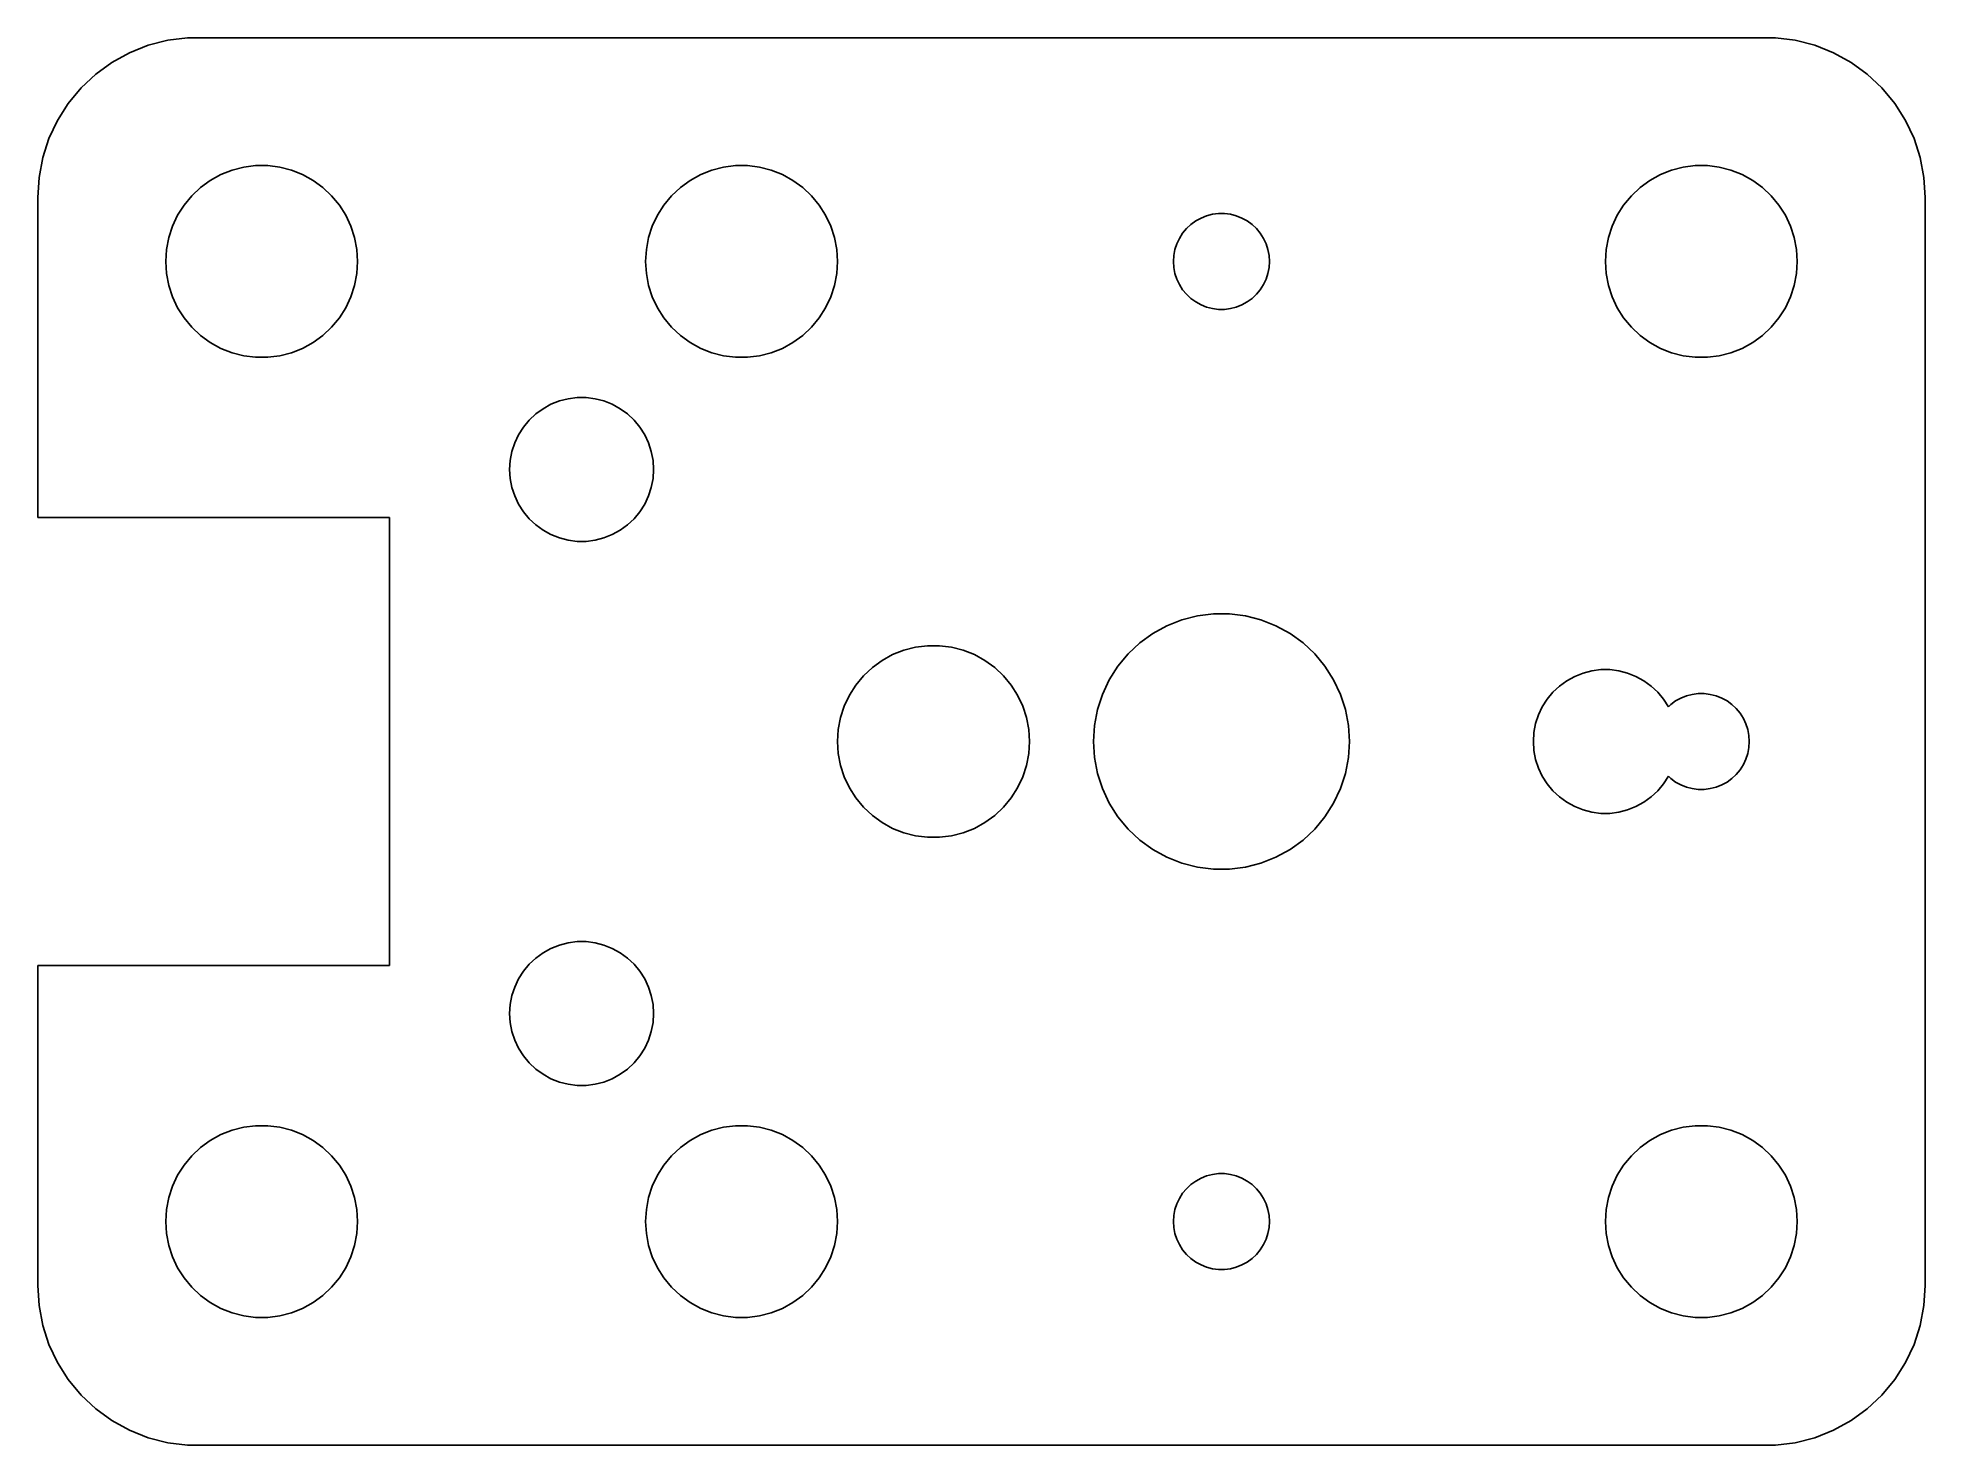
# Model space of a CAD drawing. Header units: metres. Extents: x -37 to 22, y -22 to 22.
import ezdxf

# ---------------------------------------------------------------- set-up
doc = ezdxf.new("R2010")
doc.units = ezdxf.units.M

msp = doc.modelspace()

# ---------------------------------------------------------------- linework, layer by layer
for p, q in [((-32.9369, 21.9114), (-33.5451, 21.7553)), ((-32.3139, 21.9901), (-32.9369, 21.9114)), ((17.3139, 21.9901), (-32.3139, 21.9901)), ((17.9369, 21.9114), (17.3139, 21.9901)), ((18.5451, 21.7553), (17.9369, 21.9114)), ((-34.1289, 21.5241), (-34.6791, 21.2216)), ((-33.5451, 21.7553), (-34.1289, 21.5241)), ((19.1289, 21.5241), (18.5451, 21.7553)), ((19.6791, 21.2216), (19.1289, 21.5241)), ((-35.1871, 20.8526), (-35.6448, 20.4227)), ((-34.6791, 21.2216), (-35.1871, 20.8526)), ((20.1871, 20.8526), (19.6791, 21.2216)), ((20.6448, 20.4227), (20.1871, 20.8526)), ((-35.6448, 20.4227), (-36.0451, 19.9389)), ((21.0451, 19.9389), (20.6448, 20.4227)), ((-36.0451, 19.9389), (-36.3815, 19.4088)), ((21.3815, 19.4088), (21.0451, 19.9389)), ((-36.3815, 19.4088), (-36.6489, 18.8406)), ((21.6489, 18.8406), (21.3815, 19.4088)), ((-36.6489, 18.8406), (-36.8429, 18.2434)), ((21.8429, 18.2434), (21.6489, 18.8406)), ((-36.8429, 18.2434), (-36.9606, 17.6267)), ((-31.6075, 17.533), (-31.2773, 17.7145)), ((-31.2773, 17.7145), (-30.927, 17.8532)), ((-30.927, 17.8532), (-30.5621, 17.9469)), ((-30.5621, 17.9469), (-30.1884, 17.9941)), ((-30.1884, 17.9941), (-29.8116, 17.9941)), ((-29.8116, 17.9941), (-29.4379, 17.9469)), ((-29.4379, 17.9469), (-29.0729, 17.8532)), ((-29.0729, 17.8532), (-28.7227, 17.7145)), ((-28.7227, 17.7145), (-28.3925, 17.533)), ((-16.6075, 17.533), (-16.2773, 17.7145)), ((-16.2773, 17.7145), (-15.927, 17.8532)), ((-15.927, 17.8532), (-15.5621, 17.9469)), ((-15.5621, 17.9469), (-15.1884, 17.9941)), ((-15.1884, 17.9941), (-14.8116, 17.9941)), ((-14.8116, 17.9941), (-14.4379, 17.9469)), ((-14.4379, 17.9469), (-14.0729, 17.8532)), ((-14.0729, 17.8532), (-13.7227, 17.7145)), ((-13.7227, 17.7145), (-13.3925, 17.533)), ((13.3925, 17.533), (13.7227, 17.7145)), ((13.7227, 17.7145), (14.0729, 17.8532)), ((14.0729, 17.8532), (14.4379, 17.9469)), ((14.4379, 17.9469), (14.8116, 17.9941)), ((14.8116, 17.9941), (15.1884, 17.9941)), ((15.1884, 17.9941), (15.5621, 17.9469)), ((15.5621, 17.9469), (15.927, 17.8532)), ((15.927, 17.8532), (16.2773, 17.7145)), ((16.2773, 17.7145), (16.6075, 17.533)), ((21.9606, 17.6267), (21.8429, 18.2434)), ((-36.9606, 17.6267), (-37, 17)), ((-32.1869, 17.0536), (-31.9123, 17.3115)), ((-31.9123, 17.3115), (-31.6075, 17.533)), ((-28.3925, 17.533), (-28.0877, 17.3115)), ((-28.0877, 17.3115), (-27.8131, 17.0536)), ((-17.1869, 17.0536), (-16.9123, 17.3115)), ((-16.9123, 17.3115), (-16.6075, 17.533)), ((-13.3925, 17.533), (-13.0877, 17.3115)), ((-13.0877, 17.3115), (-12.8131, 17.0536)), ((12.8131, 17.0536), (13.0877, 17.3115)), ((13.0877, 17.3115), (13.3925, 17.533)), ((16.6075, 17.533), (16.9123, 17.3115)), ((16.9123, 17.3115), (17.1869, 17.0536)), ((22, 17), (21.9606, 17.6267)), ((-37, 17), (-37, 7)), ((-32.6289, 16.4453), (-32.427, 16.7634)), ((-32.427, 16.7634), (-32.1869, 17.0536)), ((-27.8131, 17.0536), (-27.5729, 16.7634)), ((-27.5729, 16.7634), (-27.3711, 16.4453)), ((-17.6289, 16.4453), (-17.427, 16.7634)), ((-17.427, 16.7634), (-17.1869, 17.0536)), ((-12.8131, 17.0536), (-12.5729, 16.7634)), ((-12.5729, 16.7634), (-12.3711, 16.4453)), ((12.3711, 16.4453), (12.5729, 16.7634)), ((12.5729, 16.7634), (12.8131, 17.0536)), ((17.1869, 17.0536), (17.427, 16.7634)), ((17.427, 16.7634), (17.6289, 16.4453)), ((22, -17), (22, 17)), ((-32.9057, 15.7461), (-32.7893, 16.1044)), ((-32.7893, 16.1044), (-32.6289, 16.4453)), ((-27.3711, 16.4453), (-27.2107, 16.1044)), ((-27.2107, 16.1044), (-27.0942, 15.7461)), ((-17.9057, 15.7461), (-17.7893, 16.1044)), ((-17.7893, 16.1044), (-17.6289, 16.4453)), ((-12.3711, 16.4453), (-12.2107, 16.1044)), ((-12.2107, 16.1044), (-12.0942, 15.7461)), ((-1.21352, 15.8817), (-1.09344, 16.0268)), ((-1.09344, 16.0268), (-0.956131, 16.1558)), ((-0.956131, 16.1558), (-0.803726, 16.2665)), ((-0.803726, 16.2665), (-0.638657, 16.3572)), ((-0.638657, 16.3572), (-0.463516, 16.4266)), ((-0.463516, 16.4266), (-0.281067, 16.4734)), ((-0.281067, 16.4734), (-0.094177, 16.497)), ((-0.094177, 16.497), (0.094177, 16.497)), ((0.094177, 16.497), (0.281067, 16.4734)), ((0.281067, 16.4734), (0.463516, 16.4266)), ((0.463516, 16.4266), (0.638657, 16.3572)), ((0.638657, 16.3572), (0.803726, 16.2665)), ((0.803726, 16.2665), (0.956131, 16.1558)), ((0.956131, 16.1558), (1.09344, 16.0268)), ((1.09344, 16.0268), (1.21352, 15.8817)), ((12.0942, 15.7461), (12.2107, 16.1044)), ((12.2107, 16.1044), (12.3711, 16.4453)), ((17.6289, 16.4453), (17.7893, 16.1044)), ((17.7893, 16.1044), (17.9057, 15.7461)), ((-33, 15), (-32.9763, 15.376)), ((-32.9763, 15.376), (-32.9057, 15.7461)), ((-27.0942, 15.7461), (-27.0237, 15.376)), ((-27.0237, 15.376), (-27, 15)), ((-18, 15), (-17.9763, 15.376)), ((-17.9763, 15.376), (-17.9057, 15.7461)), ((-12.0942, 15.7461), (-12.0237, 15.376)), ((-12.0237, 15.376), (-12, 15)), ((-1.48816, 15.188), (-1.45287, 15.373)), ((-1.45287, 15.373), (-1.39465, 15.5522)), ((-1.39465, 15.5522), (-1.31445, 15.7226)), ((-1.31445, 15.7226), (-1.21352, 15.8817)), ((1.21352, 15.8817), (1.31445, 15.7226)), ((1.31445, 15.7226), (1.39465, 15.5522)), ((1.39465, 15.5522), (1.45287, 15.373)), ((1.45287, 15.373), (1.48816, 15.188)), ((12, 15), (12.0237, 15.376)), ((12.0237, 15.376), (12.0942, 15.7461)), ((17.9057, 15.7461), (17.9763, 15.376)), ((17.9763, 15.376), (18, 15)), ((-32.9763, 14.624), (-33, 15)), ((-27, 15), (-27.0237, 14.624)), ((-17.9763, 14.624), (-18, 15)), ((-12, 15), (-12.0237, 14.624)), ((-1.5, 15), (-1.48816, 15.188)), ((-1.48816, 14.812), (-1.5, 15)), ((-1.45287, 14.627), (-1.48816, 14.812)), ((1.48816, 14.812), (1.45287, 14.627)), ((1.48816, 15.188), (1.5, 15)), ((1.5, 15), (1.48816, 14.812)), ((12.0237, 14.624), (12, 15)), ((18, 15), (17.9763, 14.624)), ((-32.9057, 14.2539), (-32.9763, 14.624)), ((-32.7893, 13.8956), (-32.9057, 14.2539)), ((-27.0942, 14.2539), (-27.2107, 13.8956)), ((-27.0237, 14.624), (-27.0942, 14.2539)), ((-17.9057, 14.2539), (-17.9763, 14.624)), ((-17.7893, 13.8956), (-17.9057, 14.2539)), ((-12.0942, 14.2539), (-12.2107, 13.8956)), ((-12.0237, 14.624), (-12.0942, 14.2539)), ((-1.39465, 14.4478), (-1.45287, 14.627)), ((-1.31445, 14.2774), (-1.39465, 14.4478)), ((-1.21352, 14.1183), (-1.31445, 14.2774)), ((1.31445, 14.2774), (1.21352, 14.1183)), ((1.39465, 14.4478), (1.31445, 14.2774)), ((1.45287, 14.627), (1.39465, 14.4478)), ((12.0942, 14.2539), (12.0237, 14.624)), ((12.2107, 13.8956), (12.0942, 14.2539)), ((17.9057, 14.2539), (17.7893, 13.8956)), ((17.9763, 14.624), (17.9057, 14.2539)), ((-32.6289, 13.5547), (-32.7893, 13.8956)), ((-27.2107, 13.8956), (-27.3711, 13.5547)), ((-17.6289, 13.5547), (-17.7893, 13.8956)), ((-12.2107, 13.8956), (-12.3711, 13.5547)), ((-1.09344, 13.9732), (-1.21352, 14.1183)), ((-0.956131, 13.8442), (-1.09344, 13.9732)), ((-0.803726, 13.7335), (-0.956131, 13.8442)), ((-0.638657, 13.6427), (-0.803726, 13.7335)), ((-0.463516, 13.5734), (-0.638657, 13.6427)), ((-0.281067, 13.5266), (-0.463516, 13.5734)), ((0.463516, 13.5734), (0.281067, 13.5266)), ((0.638657, 13.6427), (0.463516, 13.5734)), ((0.803726, 13.7335), (0.638657, 13.6427)), ((0.956131, 13.8442), (0.803726, 13.7335)), ((1.09344, 13.9732), (0.956131, 13.8442)), ((1.21352, 14.1183), (1.09344, 13.9732)), ((12.3711, 13.5547), (12.2107, 13.8956)), ((17.7893, 13.8956), (17.6289, 13.5547)), ((-32.427, 13.2366), (-32.6289, 13.5547)), ((-32.1869, 12.9464), (-32.427, 13.2366)), ((-27.5729, 13.2366), (-27.8131, 12.9464)), ((-27.3711, 13.5547), (-27.5729, 13.2366)), ((-17.427, 13.2366), (-17.6289, 13.5547)), ((-17.1869, 12.9464), (-17.427, 13.2366)), ((-12.5729, 13.2366), (-12.8131, 12.9464)), ((-12.3711, 13.5547), (-12.5729, 13.2366)), ((-0.094177, 13.5029), (-0.281067, 13.5266)), ((0.094177, 13.5029), (-0.094177, 13.5029)), ((0.281067, 13.5266), (0.094177, 13.5029)), ((12.5729, 13.2366), (12.3711, 13.5547)), ((12.8131, 12.9464), (12.5729, 13.2366)), ((17.427, 13.2366), (17.1869, 12.9464)), ((17.6289, 13.5547), (17.427, 13.2366)), ((-31.9123, 12.6884), (-32.1869, 12.9464)), ((-31.6075, 12.467), (-31.9123, 12.6884)), ((-31.2773, 12.2855), (-31.6075, 12.467)), ((-28.3925, 12.467), (-28.7227, 12.2855)), ((-28.0877, 12.6884), (-28.3925, 12.467)), ((-27.8131, 12.9464), (-28.0877, 12.6884)), ((-16.9123, 12.6884), (-17.1869, 12.9464)), ((-16.6075, 12.467), (-16.9123, 12.6884)), ((-16.2773, 12.2855), (-16.6075, 12.467)), ((-13.3925, 12.467), (-13.7227, 12.2855)), ((-13.0877, 12.6884), (-13.3925, 12.467)), ((-12.8131, 12.9464), (-13.0877, 12.6884)), ((13.0877, 12.6884), (12.8131, 12.9464)), ((13.3925, 12.467), (13.0877, 12.6884)), ((13.7227, 12.2855), (13.3925, 12.467)), ((16.6075, 12.467), (16.2773, 12.2855)), ((16.9123, 12.6884), (16.6075, 12.467)), ((17.1869, 12.9464), (16.9123, 12.6884)), ((-30.927, 12.1468), (-31.2773, 12.2855)), ((-30.5621, 12.0531), (-30.927, 12.1468)), ((-30.1884, 12.0059), (-30.5621, 12.0531)), ((-29.8116, 12.0059), (-30.1884, 12.0059)), ((-29.4379, 12.0531), (-29.8116, 12.0059)), ((-29.0729, 12.1468), (-29.4379, 12.0531)), ((-28.7227, 12.2855), (-29.0729, 12.1468)), ((-15.927, 12.1468), (-16.2773, 12.2855)), ((-15.5621, 12.0531), (-15.927, 12.1468)), ((-15.1884, 12.0059), (-15.5621, 12.0531)), ((-14.8116, 12.0059), (-15.1884, 12.0059)), ((-14.4379, 12.0531), (-14.8116, 12.0059)), ((-14.0729, 12.1468), (-14.4379, 12.0531)), ((-13.7227, 12.2855), (-14.0729, 12.1468)), ((14.0729, 12.1468), (13.7227, 12.2855)), ((14.4379, 12.0531), (14.0729, 12.1468)), ((14.8116, 12.0059), (14.4379, 12.0531)), ((15.1884, 12.0059), (14.8116, 12.0059)), ((15.5621, 12.0531), (15.1884, 12.0059)), ((15.927, 12.1468), (15.5621, 12.0531)), ((16.2773, 12.2855), (15.927, 12.1468)), ((-20.958, 10.5359), (-20.6953, 10.6399)), ((-20.6953, 10.6399), (-20.4216, 10.7101)), ((-20.4216, 10.7101), (-20.1413, 10.7456)), ((-20.1413, 10.7456), (-19.8587, 10.7456)), ((-19.8587, 10.7456), (-19.5784, 10.7101)), ((-19.5784, 10.7101), (-19.3047, 10.6399)), ((-19.3047, 10.6399), (-19.042, 10.5359)), ((-21.8203, 9.82251), (-21.6402, 10.0402)), ((-21.6402, 10.0402), (-21.4342, 10.2336)), ((-21.4342, 10.2336), (-21.2056, 10.3997)), ((-21.2056, 10.3997), (-20.958, 10.5359)), ((-19.042, 10.5359), (-18.7944, 10.3997)), ((-18.7944, 10.3997), (-18.5658, 10.2336)), ((-18.5658, 10.2336), (-18.3598, 10.0402)), ((-18.3598, 10.0402), (-18.1797, 9.82251)), ((-22.092, 9.32828), (-21.9717, 9.58394)), ((-21.9717, 9.58394), (-21.8203, 9.82251)), ((-18.1797, 9.82251), (-18.0283, 9.58394)), ((-18.0283, 9.58394), (-17.908, 9.32828)), ((-22.2323, 8.782), (-22.1793, 9.05954)), ((-22.1793, 9.05954), (-22.092, 9.32828)), ((-17.908, 9.32828), (-17.8207, 9.05954)), ((-17.8207, 9.05954), (-17.7677, 8.782)), ((-22.25, 8.5), (-22.2323, 8.782)), ((-22.2323, 8.21799), (-22.25, 8.5)), ((-17.7677, 8.782), (-17.75, 8.5)), ((-17.75, 8.5), (-17.7677, 8.21799)), ((-22.1793, 7.94044), (-22.2323, 8.21799)), ((-22.092, 7.67171), (-22.1793, 7.94044)), ((-21.9717, 7.41605), (-22.092, 7.67171)), ((-17.908, 7.67171), (-18.0283, 7.41605)), ((-17.8207, 7.94044), (-17.908, 7.67171)), ((-17.7677, 8.21799), (-17.8207, 7.94044)), ((-21.8203, 7.17747), (-21.9717, 7.41605)), ((-21.6402, 6.95976), (-21.8203, 7.17747)), ((-18.1797, 7.17747), (-18.3598, 6.95976)), ((-18.0283, 7.41605), (-18.1797, 7.17747)), ((-37, 7), (-26, 7)), ((-26, 7), (-26, -7)), ((-21.4342, 6.76634), (-21.6402, 6.95976)), ((-21.2056, 6.60025), (-21.4342, 6.76634)), ((-20.958, 6.46413), (-21.2056, 6.60025)), ((-18.7944, 6.60025), (-19.042, 6.46413)), ((-18.5658, 6.76634), (-18.7944, 6.60025)), ((-18.3598, 6.95976), (-18.5658, 6.76634)), ((-20.6953, 6.36012), (-20.958, 6.46413)), ((-20.4216, 6.28984), (-20.6953, 6.36012)), ((-20.1413, 6.25443), (-20.4216, 6.28984)), ((-19.8587, 6.25443), (-20.1413, 6.25443)), ((-19.5784, 6.28984), (-19.8587, 6.25443)), ((-19.3047, 6.36012), (-19.5784, 6.28984)), ((-19.042, 6.46413), (-19.3047, 6.36012)), ((-2.1433, 3.3773), (-1.70311, 3.61929)), ((-1.70311, 3.61929), (-1.23605, 3.80421)), ((-1.23605, 3.80421), (-0.749512, 3.92914)), ((-0.749512, 3.92914), (-0.25116, 3.9921)), ((-0.25116, 3.9921), (0.25116, 3.9921)), ((0.25116, 3.9921), (0.749512, 3.92914)), ((0.749512, 3.92914), (1.23605, 3.80421)), ((1.23605, 3.80421), (1.70311, 3.61929)), ((1.70311, 3.61929), (2.1433, 3.3773)), ((-9.56213, 2.94685), (-9.18837, 2.99408)), ((-9.18837, 2.99408), (-8.81161, 2.99408)), ((-8.81161, 2.99408), (-8.43785, 2.94685)), ((-2.91586, 2.73817), (-2.54968, 3.08205)), ((-2.54968, 3.08205), (-2.1433, 3.3773)), ((2.1433, 3.3773), (2.54968, 3.08205)), ((2.54968, 3.08205), (2.91586, 2.73817)), ((-10.9123, 2.31154), (-10.6075, 2.53297)), ((-10.6075, 2.53297), (-10.2773, 2.71448)), ((-10.2773, 2.71448), (-9.92705, 2.85316)), ((-9.92705, 2.85316), (-9.56213, 2.94685)), ((-8.43785, 2.94685), (-8.07294, 2.85316)), ((-8.07294, 2.85316), (-7.72266, 2.71448)), ((-7.72266, 2.71448), (-7.39252, 2.53297)), ((-7.39252, 2.53297), (-7.08772, 2.31154)), ((-3.23605, 2.35114), (-2.91586, 2.73817)), ((2.91586, 2.73817), (3.23605, 2.35114)), ((-11.427, 1.76335), (-11.1869, 2.05363)), ((-11.1869, 2.05363), (-10.9123, 2.31154)), ((-7.08772, 2.31154), (-6.81308, 2.05363)), ((-6.81308, 2.05363), (-6.57294, 1.76335)), ((-3.7191, 1.47249), (-3.50522, 1.927)), ((-3.50522, 1.927), (-3.23605, 2.35114)), ((3.23605, 2.35114), (3.50522, 1.927)), ((3.50522, 1.927), (3.7191, 1.47249)), ((10.5658, 1.73364), (10.7944, 1.89973)), ((10.7944, 1.89973), (11.042, 2.03586)), ((11.042, 2.03586), (11.3047, 2.13986)), ((11.3047, 2.13986), (11.5784, 2.21014)), ((11.5784, 2.21014), (11.8587, 2.24556)), ((11.8587, 2.24556), (12.1413, 2.24556)), ((12.1413, 2.24556), (12.4216, 2.21014)), ((12.4216, 2.21014), (12.6953, 2.13986)), ((12.6953, 2.13986), (12.958, 2.03586)), ((12.958, 2.03586), (13.2056, 1.89973)), ((13.2056, 1.89973), (13.4342, 1.73364)), ((-11.7893, 1.10437), (-11.6289, 1.44525)), ((-11.6289, 1.44525), (-11.427, 1.76335)), ((-6.57294, 1.76335), (-6.37108, 1.44525)), ((-6.37108, 1.44525), (-6.21066, 1.10437)), ((-3.87433, 0.994751), (-3.7191, 1.47249)), ((3.7191, 1.47249), (3.87433, 0.994751)), ((10.0283, 1.08394), (10.1797, 1.32251)), ((10.1797, 1.32251), (10.3598, 1.54022)), ((10.3598, 1.54022), (10.5658, 1.73364)), ((13.4342, 1.73364), (13.6402, 1.54022)), ((13.6402, 1.54022), (13.8203, 1.32251)), ((13.8203, 1.32251), (13.9701, 1.08647)), ((14.0439, 1.15576), (14.1963, 1.26648)), ((14.1963, 1.26648), (14.3613, 1.35724)), ((14.3613, 1.35724), (14.5365, 1.42657)), ((14.5365, 1.42657), (14.7189, 1.47342)), ((14.7189, 1.47342), (14.9058, 1.49704)), ((14.9058, 1.49704), (15.0942, 1.49704)), ((15.0942, 1.49704), (15.2811, 1.47342)), ((15.2811, 1.47342), (15.4635, 1.42657)), ((15.4635, 1.42657), (15.6387, 1.35724)), ((15.6387, 1.35724), (15.8037, 1.26648)), ((15.8037, 1.26648), (15.9561, 1.15576)), ((-11.9763, 0.375992), (-11.9057, 0.746063)), ((-11.9057, 0.746063), (-11.7893, 1.10437)), ((-6.21066, 1.10437), (-6.09424, 0.746063)), ((-6.09424, 0.746063), (-6.02365, 0.375992)), ((-3.96844, 0.501328), (-3.87433, 0.994751)), ((3.87433, 0.994751), (3.96844, 0.501328)), ((9.82068, 0.55954), (9.90799, 0.828278)), ((9.90799, 0.828278), (10.0283, 1.08394)), ((13.9701, 1.08647), (14.0439, 1.15576)), ((15.9561, 1.15576), (16.0934, 1.02681)), ((16.0934, 1.02681), (16.2135, 0.881668)), ((16.2135, 0.881668), (16.3145, 0.722626)), ((16.3145, 0.722626), (16.3947, 0.552185)), ((-12, 0), (-11.9763, 0.375992)), ((-11.9763, -0.375992), (-12, 0)), ((-6.02365, 0.375992), (-6, 0)), ((-6, 0), (-6.02365, -0.375992)), ((-4, 0), (-3.96844, 0.501328)), ((-3.96844, -0.501328), (-4, 0)), ((3.96844, 0.501328), (4, 0)), ((4, 0), (3.96844, -0.501328)), ((9.75, 0), (9.76773, 0.281998)), ((9.76773, -0.281998), (9.75, 0)), ((9.76773, 0.281998), (9.82068, 0.55954)), ((16.3947, 0.552185), (16.4529, 0.373032)), ((16.4529, 0.373032), (16.4882, 0.187988)), ((16.4882, 0.187988), (16.5, 0)), ((16.5, 0), (16.4882, -0.187988)), ((-11.9057, -0.746063), (-11.9763, -0.375992)), ((-6.02365, -0.375992), (-6.09424, -0.746063)), ((-3.87433, -0.994751), (-3.96844, -0.501328)), ((3.96844, -0.501328), (3.87433, -0.994751)), ((9.82068, -0.55954), (9.76773, -0.281998)), ((9.90799, -0.828278), (9.82068, -0.55954)), ((16.3947, -0.552185), (16.3145, -0.722626)), ((16.4529, -0.373032), (16.3947, -0.552185)), ((16.4882, -0.187988), (16.4529, -0.373032)), ((-11.7893, -1.10437), (-11.9057, -0.746063)), ((-11.6289, -1.44525), (-11.7893, -1.10437)), ((-6.21066, -1.10437), (-6.37108, -1.44525)), ((-6.09424, -0.746063), (-6.21066, -1.10437)), ((-3.7191, -1.47249), (-3.87433, -0.994751)), ((3.87433, -0.994751), (3.7191, -1.47249)), ((10.0283, -1.08394), (9.90799, -0.828278)), ((10.1797, -1.32251), (10.0283, -1.08394)), ((13.9701, -1.08647), (13.8203, -1.32251)), ((14.0439, -1.15576), (13.9701, -1.08647)), ((14.1963, -1.26648), (14.0439, -1.15576)), ((15.9561, -1.15576), (15.8037, -1.26648)), ((16.0934, -1.02681), (15.9561, -1.15576)), ((16.2135, -0.881668), (16.0934, -1.02681)), ((16.3145, -0.722626), (16.2135, -0.881668)), ((-11.427, -1.76335), (-11.6289, -1.44525)), ((-11.1869, -2.05363), (-11.427, -1.76335)), ((-6.57294, -1.76335), (-6.81308, -2.05363)), ((-6.37108, -1.44525), (-6.57294, -1.76335)), ((-3.50522, -1.927), (-3.7191, -1.47249)), ((3.7191, -1.47249), (3.50522, -1.927)), ((10.3598, -1.54022), (10.1797, -1.32251)), ((10.5658, -1.73364), (10.3598, -1.54022)), ((10.7944, -1.89973), (10.5658, -1.73364)), ((13.4342, -1.73364), (13.2056, -1.89973)), ((13.6402, -1.54022), (13.4342, -1.73364)), ((13.8203, -1.32251), (13.6402, -1.54022)), ((14.3613, -1.35724), (14.1963, -1.26648)), ((14.5365, -1.42657), (14.3613, -1.35724)), ((14.7189, -1.47342), (14.5365, -1.42657)), ((14.9058, -1.49704), (14.7189, -1.47342)), ((15.0942, -1.49704), (14.9058, -1.49704)), ((15.2811, -1.47342), (15.0942, -1.49704)), ((15.4635, -1.42657), (15.2811, -1.47342)), ((15.6387, -1.35724), (15.4635, -1.42657)), ((15.8037, -1.26648), (15.6387, -1.35724)), ((-10.9123, -2.31154), (-11.1869, -2.05363)), ((-10.6075, -2.53297), (-10.9123, -2.31154)), ((-7.08772, -2.31154), (-7.39252, -2.53297)), ((-6.81308, -2.05363), (-7.08772, -2.31154)), ((-3.23605, -2.35114), (-3.50522, -1.927)), ((-2.91586, -2.73817), (-3.23605, -2.35114)), ((3.23605, -2.35114), (2.91586, -2.73817)), ((3.50522, -1.927), (3.23605, -2.35114)), ((11.042, -2.03586), (10.7944, -1.89973)), ((11.3047, -2.13986), (11.042, -2.03586)), ((11.5784, -2.21014), (11.3047, -2.13986)), ((11.8587, -2.24556), (11.5784, -2.21014)), ((12.1413, -2.24556), (11.8587, -2.24556)), ((12.4216, -2.21014), (12.1413, -2.24556)), ((12.6953, -2.13986), (12.4216, -2.21014)), ((12.958, -2.03586), (12.6953, -2.13986)), ((13.2056, -1.89973), (12.958, -2.03586)), ((-10.2773, -2.71448), (-10.6075, -2.53297)), ((-9.92705, -2.85316), (-10.2773, -2.71448)), ((-9.56213, -2.94685), (-9.92705, -2.85316)), ((-9.18837, -2.99408), (-9.56213, -2.94685)), ((-8.43785, -2.94685), (-8.81161, -2.99408)), ((-8.07294, -2.85316), (-8.43785, -2.94685)), ((-7.72266, -2.71448), (-8.07294, -2.85316)), ((-7.39252, -2.53297), (-7.72266, -2.71448)), ((-2.54968, -3.08205), (-2.91586, -2.73817)), ((2.91586, -2.73817), (2.54968, -3.08205)), ((-8.81161, -2.99408), (-9.18837, -2.99408)), ((-2.1433, -3.3773), (-2.54968, -3.08205)), ((-1.70311, -3.61929), (-2.1433, -3.3773)), ((2.1433, -3.3773), (1.70311, -3.61929)), ((2.54968, -3.08205), (2.1433, -3.3773)), ((-1.23605, -3.80421), (-1.70311, -3.61929)), ((-0.749512, -3.92914), (-1.23605, -3.80421)), ((-0.25116, -3.9921), (-0.749512, -3.92914)), ((0.25116, -3.9921), (-0.25116, -3.9921)), ((0.749512, -3.92914), (0.25116, -3.9921)), ((1.23605, -3.80421), (0.749512, -3.92914)), ((1.70311, -3.61929), (1.23605, -3.80421)), ((-21.2056, -6.60025), (-20.958, -6.46413)), ((-20.958, -6.46413), (-20.6953, -6.36012)), ((-20.6953, -6.36012), (-20.4216, -6.28984)), ((-20.4216, -6.28984), (-20.1413, -6.25443)), ((-20.1413, -6.25443), (-19.8587, -6.25443)), ((-19.8587, -6.25443), (-19.5784, -6.28984)), ((-19.5784, -6.28984), (-19.3047, -6.36012)), ((-19.3047, -6.36012), (-19.042, -6.46413)), ((-19.042, -6.46413), (-18.7944, -6.60025)), ((-26, -7), (-37, -7)), ((-37, -7), (-37, -17)), ((-21.8203, -7.17747), (-21.6402, -6.95976)), ((-21.6402, -6.95976), (-21.4342, -6.76634)), ((-21.4342, -6.76634), (-21.2056, -6.60025)), ((-18.7944, -6.60025), (-18.5658, -6.76634)), ((-18.5658, -6.76634), (-18.3598, -6.95976)), ((-18.3598, -6.95976), (-18.1797, -7.17747)), ((-22.092, -7.67171), (-21.9717, -7.41605)), ((-21.9717, -7.41605), (-21.8203, -7.17747)), ((-18.1797, -7.17747), (-18.0283, -7.41605)), ((-18.0283, -7.41605), (-17.908, -7.67171)), ((-22.25, -8.5), (-22.2323, -8.21799)), ((-22.2323, -8.21799), (-22.1793, -7.94044)), ((-22.1793, -7.94044), (-22.092, -7.67171)), ((-17.908, -7.67171), (-17.8207, -7.94044)), ((-17.8207, -7.94044), (-17.7677, -8.21799)), ((-17.7677, -8.21799), (-17.75, -8.5)), ((-22.2323, -8.782), (-22.25, -8.5)), ((-22.1793, -9.05954), (-22.2323, -8.782)), ((-17.7677, -8.782), (-17.8207, -9.05954)), ((-17.75, -8.5), (-17.7677, -8.782)), ((-22.092, -9.32828), (-22.1793, -9.05954)), ((-21.9717, -9.58394), (-22.092, -9.32828)), ((-17.908, -9.32828), (-18.0283, -9.58394)), ((-17.8207, -9.05954), (-17.908, -9.32828)), ((-21.8203, -9.82251), (-21.9717, -9.58394)), ((-21.6402, -10.0402), (-21.8203, -9.82251)), ((-18.1797, -9.82251), (-18.3598, -10.0402)), ((-18.0283, -9.58394), (-18.1797, -9.82251)), ((-21.4342, -10.2336), (-21.6402, -10.0402)), ((-21.2056, -10.3997), (-21.4342, -10.2336)), ((-20.958, -10.5359), (-21.2056, -10.3997)), ((-20.6953, -10.6399), (-20.958, -10.5359)), ((-19.042, -10.5359), (-19.3047, -10.6399)), ((-18.7944, -10.3997), (-19.042, -10.5359)), ((-18.5658, -10.2336), (-18.7944, -10.3997)), ((-18.3598, -10.0402), (-18.5658, -10.2336)), ((-20.4216, -10.7101), (-20.6953, -10.6399)), ((-20.1413, -10.7456), (-20.4216, -10.7101)), ((-19.8587, -10.7456), (-20.1413, -10.7456)), ((-19.5784, -10.7101), (-19.8587, -10.7456)), ((-19.3047, -10.6399), (-19.5784, -10.7101)), ((-31.6075, -12.467), (-31.2773, -12.2855)), ((-31.2773, -12.2855), (-30.927, -12.1468)), ((-30.927, -12.1468), (-30.5621, -12.0531)), ((-30.5621, -12.0531), (-30.1884, -12.0059)), ((-30.1884, -12.0059), (-29.8116, -12.0059)), ((-29.8116, -12.0059), (-29.4379, -12.0531)), ((-29.4379, -12.0531), (-29.0729, -12.1468)), ((-29.0729, -12.1468), (-28.7227, -12.2855)), ((-28.7227, -12.2855), (-28.3925, -12.467)), ((-16.6075, -12.467), (-16.2773, -12.2855)), ((-16.2773, -12.2855), (-15.927, -12.1468)), ((-15.927, -12.1468), (-15.5621, -12.0531)), ((-15.5621, -12.0531), (-15.1884, -12.0059)), ((-15.1884, -12.0059), (-14.8116, -12.0059)), ((-14.8116, -12.0059), (-14.4379, -12.0531)), ((-14.4379, -12.0531), (-14.0729, -12.1468)), ((-14.0729, -12.1468), (-13.7227, -12.2855)), ((-13.7227, -12.2855), (-13.3925, -12.467)), ((13.3925, -12.467), (13.7227, -12.2855)), ((13.7227, -12.2855), (14.0729, -12.1468)), ((14.0729, -12.1468), (14.4379, -12.0531)), ((14.4379, -12.0531), (14.8116, -12.0059)), ((14.8116, -12.0059), (15.1884, -12.0059)), ((15.1884, -12.0059), (15.5621, -12.0531)), ((15.5621, -12.0531), (15.927, -12.1468)), ((15.927, -12.1468), (16.2773, -12.2855)), ((16.2773, -12.2855), (16.6075, -12.467)), ((-32.427, -13.2366), (-32.1869, -12.9464)), ((-32.1869, -12.9464), (-31.9123, -12.6884)), ((-31.9123, -12.6884), (-31.6075, -12.467)), ((-28.3925, -12.467), (-28.0877, -12.6884)), ((-28.0877, -12.6884), (-27.8131, -12.9464)), ((-27.8131, -12.9464), (-27.5729, -13.2366)), ((-17.427, -13.2366), (-17.1869, -12.9464)), ((-17.1869, -12.9464), (-16.9123, -12.6884)), ((-16.9123, -12.6884), (-16.6075, -12.467)), ((-13.3925, -12.467), (-13.0877, -12.6884)), ((-13.0877, -12.6884), (-12.8131, -12.9464)), ((-12.8131, -12.9464), (-12.5729, -13.2366)), ((12.5729, -13.2366), (12.8131, -12.9464)), ((12.8131, -12.9464), (13.0877, -12.6884)), ((13.0877, -12.6884), (13.3925, -12.467)), ((16.6075, -12.467), (16.9123, -12.6884)), ((16.9123, -12.6884), (17.1869, -12.9464)), ((17.1869, -12.9464), (17.427, -13.2366)), ((-32.7893, -13.8956), (-32.6289, -13.5547)), ((-32.6289, -13.5547), (-32.427, -13.2366)), ((-27.5729, -13.2366), (-27.3711, -13.5547)), ((-27.3711, -13.5547), (-27.2107, -13.8956)), ((-17.7893, -13.8956), (-17.6289, -13.5547)), ((-17.6289, -13.5547), (-17.427, -13.2366)), ((-12.5729, -13.2366), (-12.3711, -13.5547)), ((-12.3711, -13.5547), (-12.2107, -13.8956)), ((-0.463516, -13.5734), (-0.281067, -13.5266)), ((-0.281067, -13.5266), (-0.094177, -13.5029)), ((-0.094177, -13.5029), (0.094177, -13.5029)), ((0.094177, -13.5029), (0.281067, -13.5266)), ((0.281067, -13.5266), (0.463516, -13.5734)), ((12.2107, -13.8956), (12.3711, -13.5547)), ((12.3711, -13.5547), (12.5729, -13.2366)), ((17.427, -13.2366), (17.6289, -13.5547)), ((17.6289, -13.5547), (17.7893, -13.8956)), ((-32.9057, -14.2539), (-32.7893, -13.8956)), ((-27.2107, -13.8956), (-27.0942, -14.2539)), ((-17.9057, -14.2539), (-17.7893, -13.8956)), ((-12.2107, -13.8956), (-12.0942, -14.2539)), ((-1.31445, -14.2774), (-1.21352, -14.1183)), ((-1.21352, -14.1183), (-1.09344, -13.9732)), ((-1.09344, -13.9732), (-0.956131, -13.8442)), ((-0.956131, -13.8442), (-0.803726, -13.7335)), ((-0.803726, -13.7335), (-0.638657, -13.6427)), ((-0.638657, -13.6427), (-0.463516, -13.5734)), ((0.463516, -13.5734), (0.638657, -13.6427)), ((0.638657, -13.6427), (0.803726, -13.7335)), ((0.803726, -13.7335), (0.956131, -13.8442)), ((0.956131, -13.8442), (1.09344, -13.9732)), ((1.09344, -13.9732), (1.21352, -14.1183)), ((1.21352, -14.1183), (1.31445, -14.2774)), ((12.0942, -14.2539), (12.2107, -13.8956)), ((17.7893, -13.8956), (17.9057, -14.2539)), ((-33, -15), (-32.9763, -14.624)), ((-32.9763, -14.624), (-32.9057, -14.2539)), ((-27.0942, -14.2539), (-27.0237, -14.624)), ((-27.0237, -14.624), (-27, -15)), ((-18, -15), (-17.9763, -14.624)), ((-17.9763, -14.624), (-17.9057, -14.2539)), ((-12.0942, -14.2539), (-12.0237, -14.624)), ((-12.0237, -14.624), (-12, -15)), ((-1.48816, -14.812), (-1.45287, -14.627)), ((-1.45287, -14.627), (-1.39465, -14.4478)), ((-1.39465, -14.4478), (-1.31445, -14.2774)), ((1.31445, -14.2774), (1.39465, -14.4478)), ((1.39465, -14.4478), (1.45287, -14.627)), ((1.45287, -14.627), (1.48816, -14.812)), ((12, -15), (12.0237, -14.624)), ((12.0237, -14.624), (12.0942, -14.2539)), ((17.9057, -14.2539), (17.9763, -14.624)), ((17.9763, -14.624), (18, -15)), ((-32.9763, -15.376), (-33, -15)), ((-27, -15), (-27.0237, -15.376)), ((-17.9763, -15.376), (-18, -15)), ((-12, -15), (-12.0237, -15.376)), ((-1.5, -15), (-1.48816, -14.812)), ((-1.48816, -15.188), (-1.5, -15)), ((-1.45287, -15.373), (-1.48816, -15.188)), ((1.48816, -15.188), (1.45287, -15.373)), ((1.48816, -14.812), (1.5, -15)), ((1.5, -15), (1.48816, -15.188)), ((12.0237, -15.376), (12, -15)), ((18, -15), (17.9763, -15.376)), ((-32.9057, -15.7461), (-32.9763, -15.376)), ((-32.7893, -16.1044), (-32.9057, -15.7461)), ((-27.0942, -15.7461), (-27.2107, -16.1044)), ((-27.0237, -15.376), (-27.0942, -15.7461)), ((-17.9057, -15.7461), (-17.9763, -15.376)), ((-17.7893, -16.1044), (-17.9057, -15.7461)), ((-12.0942, -15.7461), (-12.2107, -16.1044)), ((-12.0237, -15.376), (-12.0942, -15.7461)), ((-1.39465, -15.5522), (-1.45287, -15.373)), ((-1.31445, -15.7226), (-1.39465, -15.5522)), ((-1.21352, -15.8817), (-1.31445, -15.7226)), ((-1.09344, -16.0268), (-1.21352, -15.8817)), ((1.21352, -15.8817), (1.09344, -16.0268)), ((1.31445, -15.7226), (1.21352, -15.8817)), ((1.39465, -15.5522), (1.31445, -15.7226)), ((1.45287, -15.373), (1.39465, -15.5522)), ((12.0942, -15.7461), (12.0237, -15.376)), ((12.2107, -16.1044), (12.0942, -15.7461)), ((17.9057, -15.7461), (17.7893, -16.1044)), ((17.9763, -15.376), (17.9057, -15.7461)), ((-32.6289, -16.4453), (-32.7893, -16.1044)), ((-32.427, -16.7634), (-32.6289, -16.4453)), ((-27.3711, -16.4453), (-27.5729, -16.7634)), ((-27.2107, -16.1044), (-27.3711, -16.4453)), ((-17.6289, -16.4453), (-17.7893, -16.1044)), ((-17.427, -16.7634), (-17.6289, -16.4453)), ((-12.3711, -16.4453), (-12.5729, -16.7634)), ((-12.2107, -16.1044), (-12.3711, -16.4453)), ((-0.956131, -16.1558), (-1.09344, -16.0268)), ((-0.803726, -16.2665), (-0.956131, -16.1558)), ((-0.638657, -16.3572), (-0.803726, -16.2665)), ((-0.463516, -16.4266), (-0.638657, -16.3572)), ((-0.281067, -16.4734), (-0.463516, -16.4266)), ((-0.094177, -16.497), (-0.281067, -16.4734)), ((0.094177, -16.497), (-0.094177, -16.497)), ((0.281067, -16.4734), (0.094177, -16.497)), ((0.463516, -16.4266), (0.281067, -16.4734)), ((0.638657, -16.3572), (0.463516, -16.4266)), ((0.803726, -16.2665), (0.638657, -16.3572)), ((0.956131, -16.1558), (0.803726, -16.2665)), ((1.09344, -16.0268), (0.956131, -16.1558)), ((12.3711, -16.4453), (12.2107, -16.1044)), ((12.5729, -16.7634), (12.3711, -16.4453)), ((17.6289, -16.4453), (17.427, -16.7634)), ((17.7893, -16.1044), (17.6289, -16.4453)), ((-37, -17), (-36.9606, -17.6267)), ((-32.1869, -17.0536), (-32.427, -16.7634)), ((-31.9123, -17.3115), (-32.1869, -17.0536)), ((-27.8131, -17.0536), (-28.0877, -17.3115)), ((-27.5729, -16.7634), (-27.8131, -17.0536)), ((-17.1869, -17.0536), (-17.427, -16.7634)), ((-16.9123, -17.3115), (-17.1869, -17.0536)), ((-12.8131, -17.0536), (-13.0877, -17.3115)), ((-12.5729, -16.7634), (-12.8131, -17.0536)), ((12.8131, -17.0536), (12.5729, -16.7634)), ((13.0877, -17.3115), (12.8131, -17.0536)), ((17.1869, -17.0536), (16.9123, -17.3115)), ((17.427, -16.7634), (17.1869, -17.0536)), ((21.9606, -17.6267), (22, -17)), ((-36.9606, -17.6267), (-36.8429, -18.2434)), ((-31.6075, -17.533), (-31.9123, -17.3115)), ((-31.2773, -17.7145), (-31.6075, -17.533)), ((-28.3925, -17.533), (-28.7227, -17.7145)), ((-28.0877, -17.3115), (-28.3925, -17.533)), ((-16.6075, -17.533), (-16.9123, -17.3115)), ((-16.2773, -17.7145), (-16.6075, -17.533)), ((-13.3925, -17.533), (-13.7227, -17.7145)), ((-13.0877, -17.3115), (-13.3925, -17.533)), ((13.3925, -17.533), (13.0877, -17.3115)), ((13.7227, -17.7145), (13.3925, -17.533)), ((16.6075, -17.533), (16.2773, -17.7145)), ((16.9123, -17.3115), (16.6075, -17.533)), ((21.8429, -18.2434), (21.9606, -17.6267)), ((-36.8429, -18.2434), (-36.6489, -18.8406)), ((-30.927, -17.8532), (-31.2773, -17.7145)), ((-30.5621, -17.9469), (-30.927, -17.8532)), ((-30.1884, -17.9941), (-30.5621, -17.9469)), ((-29.8116, -17.9941), (-30.1884, -17.9941)), ((-29.4379, -17.9469), (-29.8116, -17.9941)), ((-29.0729, -17.8532), (-29.4379, -17.9469)), ((-28.7227, -17.7145), (-29.0729, -17.8532)), ((-15.927, -17.8532), (-16.2773, -17.7145)), ((-15.5621, -17.9469), (-15.927, -17.8532)), ((-15.1884, -17.9941), (-15.5621, -17.9469)), ((-14.8116, -17.9941), (-15.1884, -17.9941)), ((-14.4379, -17.9469), (-14.8116, -17.9941)), ((-14.0729, -17.8532), (-14.4379, -17.9469)), ((-13.7227, -17.7145), (-14.0729, -17.8532)), ((14.0729, -17.8532), (13.7227, -17.7145)), ((14.4379, -17.9469), (14.0729, -17.8532)), ((14.8116, -17.9941), (14.4379, -17.9469)), ((15.1884, -17.9941), (14.8116, -17.9941)), ((15.5621, -17.9469), (15.1884, -17.9941)), ((15.927, -17.8532), (15.5621, -17.9469)), ((16.2773, -17.7145), (15.927, -17.8532)), ((21.6489, -18.8406), (21.8429, -18.2434)), ((-36.6489, -18.8406), (-36.3815, -19.4088)), ((21.3815, -19.4088), (21.6489, -18.8406)), ((-36.3815, -19.4088), (-36.0451, -19.9389)), ((21.0451, -19.9389), (21.3815, -19.4088)), ((-36.0451, -19.9389), (-35.6448, -20.4227)), ((20.6448, -20.4227), (21.0451, -19.9389)), ((-35.6448, -20.4227), (-35.1871, -20.8526)), ((20.1871, -20.8526), (20.6448, -20.4227)), ((-35.1871, -20.8526), (-34.6791, -21.2216)), ((-34.6791, -21.2216), (-34.1289, -21.5241)), ((19.1289, -21.5241), (19.6791, -21.2216)), ((19.6791, -21.2216), (20.1871, -20.8526)), ((-34.1289, -21.5241), (-33.5451, -21.7553)), ((-33.5451, -21.7553), (-32.9369, -21.9114)), ((17.9369, -21.9114), (18.5451, -21.7553)), ((18.5451, -21.7553), (19.1289, -21.5241)), ((-32.9369, -21.9114), (-32.3139, -21.9901)), ((-32.3139, -21.9901), (17.3139, -21.9901)), ((17.3139, -21.9901), (17.9369, -21.9114))]:
    msp.add_line(p, q)

doc.saveas('drawing.dxf')
